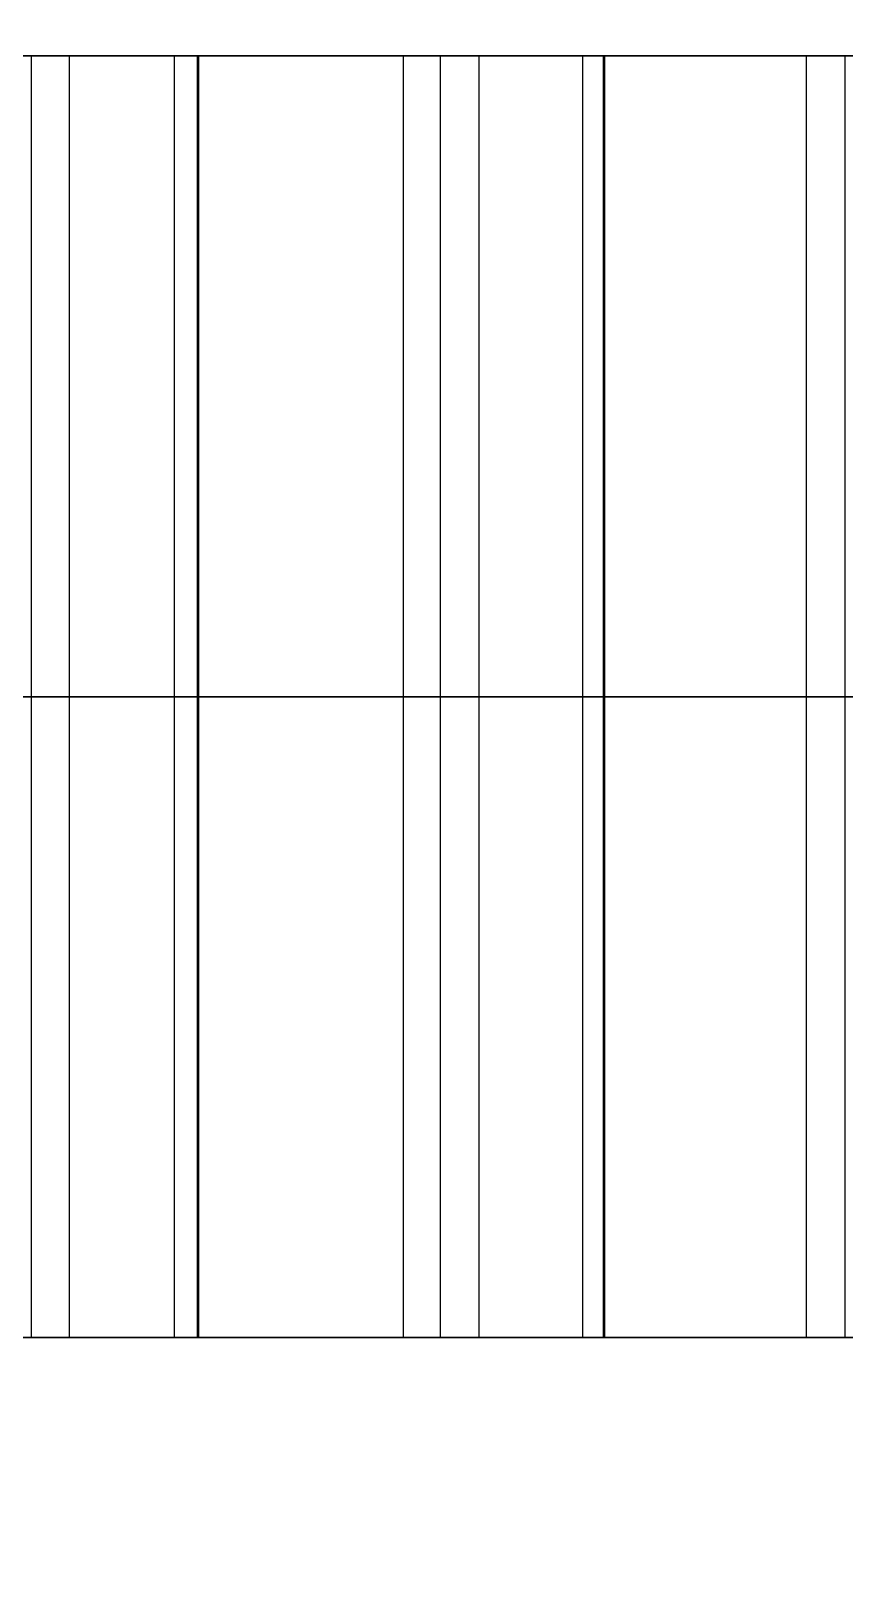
# Model space of a CAD drawing. Extents: x -60 to 60, y -153 to -30.
# Drawn here: x 14.34 to 18.15, y -91.19 to -83.88 of the extents above; entities that cross this region are included whole.
import ezdxf

# ---------------------------------------------------------------- set-up
doc = ezdxf.new("R2010")
doc.units = 0
doc.layers.add('Cut051006', color=7, linetype='CONTINUOUS')

msp = doc.modelspace()

# ---------------------------------------------------------------- linework, layer by layer
at = {"layer": 'Cut051006'}
for p, q in [((14.3404, -84, 112.399), (14.3404, -87, 112.399)), ((14.3404, -84, 112.399), (14.3404, -87, 112.399)), ((14.3404, -84, 2.25101), (14.3404, -87, 2.25101)), ((14.3404, -84, 2.25101), (14.3404, -87, 2.25101)), ((14.5179, -84, 112.488), (14.5179, -87, 112.488)), ((14.5179, -84, 112.488), (14.5179, -87, 112.488)), ((14.5179, -84, 2.1615), (14.5179, -87, 2.1615)), ((14.5179, -84, 2.1615), (14.5179, -87, 2.1615)), ((15.0088, -84, 112.357), (15.0088, -87, 112.357)), ((15.0088, -84, 112.357), (15.0088, -87, 112.357)), ((15.0088, -84, 2.29302), (15.0088, -87, 2.29302)), ((15.0088, -84, 2.29302), (15.0088, -87, 2.29302)), ((15.1177, -84, 112.19), (15.1177, -87, 112.19)), ((15.1177, -84, 112.19), (15.1177, -87, 112.19)), ((15.1177, -84, 2.45929), (15.1177, -87, 2.45929)), ((15.1177, -84, 2.45929), (15.1177, -87, 2.45929)), ((15.1225, -84, 111.873), (15.1225, -87, 111.873)), ((15.1225, -84, 111.873), (15.1225, -87, 111.873)), ((15.1225, -84, 2.77648), (15.1225, -87, 2.77648)), ((15.1225, -84, 2.77648), (15.1225, -87, 2.77648)), ((16.0816, -84, 111.598), (16.0816, -87, 111.598)), ((16.0816, -84, 111.598), (16.0816, -87, 111.598)), ((16.0816, -84, 3.0515), (16.0816, -87, 3.0515)), ((16.0816, -84, 3.0515), (16.0816, -87, 3.0515)), ((16.2537, -84, 111.865), (16.2537, -87, 111.865)), ((16.2537, -84, 111.865), (16.2537, -87, 111.865)), ((16.2537, -84, 2.78504), (16.2537, -87, 2.78504)), ((16.2537, -84, 2.78504), (16.2537, -87, 2.78504)), ((16.4343, -84, 111.948), (16.4343, -87, 111.948)), ((16.4343, -84, 111.948), (16.4343, -87, 111.948)), ((16.4343, -84, 2.70178), (16.4343, -87, 2.70178)), ((16.4343, -84, 2.70178), (16.4343, -87, 2.70178)), ((16.9202, -84, 111.799), (16.9202, -87, 111.799)), ((16.9202, -84, 111.799), (16.9202, -87, 111.799)), ((16.9202, -84, 2.85034), (16.9202, -87, 2.85034)), ((16.9202, -84, 2.85034), (16.9202, -87, 2.85034)), ((17.017, -84, 111.312), (17.017, -87, 111.312)), ((17.017, -84, 111.312), (17.017, -87, 111.312)), ((17.017, -84, 3.33748), (17.017, -87, 3.33748)), ((17.017, -84, 3.33748), (17.017, -87, 3.33748)), ((17.0233, -84, 111.629), (17.0233, -87, 111.629)), ((17.0233, -84, 111.629), (17.0233, -87, 111.629)), ((17.0233, -84, 3.02031), (17.0233, -87, 3.02031)), ((17.0233, -84, 3.02031), (17.0233, -87, 3.02031)), ((17.9659, -84, 111.004), (17.9659, -87, 111.004)), ((17.9659, -84, 111.004), (17.9659, -87, 111.004)), ((17.9659, -84, 3.6458), (17.9659, -87, 3.6458)), ((17.9659, -84, 3.6458), (17.9659, -87, 3.6458)), ((18.1473, -84, 111.264), (18.1473, -87, 111.264)), ((18.1473, -84, 111.264), (18.1473, -87, 111.264)), ((18.1473, -84, 3.38551), (18.1473, -87, 3.38551)), ((18.1473, -84, 3.38551), (18.1473, -87, 3.38551)), ((14.3404, -87, 112.399), (14.3404, -90, 112.399)), ((14.3404, -87, 112.399), (14.3404, -90, 112.399)), ((14.3404, -87, 2.25101), (14.3404, -90, 2.25101)), ((14.3404, -87, 2.25101), (14.3404, -90, 2.25101)), ((14.5179, -87, 112.488), (14.5179, -90, 112.488)), ((14.5179, -87, 112.488), (14.5179, -90, 112.488)), ((14.5179, -87, 2.1615), (14.5179, -90, 2.1615)), ((14.5179, -87, 2.1615), (14.5179, -90, 2.1615)), ((15.0088, -87, 112.357), (15.0088, -90, 112.357)), ((15.0088, -87, 112.357), (15.0088, -90, 112.357)), ((15.0088, -87, 2.29302), (15.0088, -90, 2.29302)), ((15.0088, -87, 2.29302), (15.0088, -90, 2.29302)), ((15.1177, -87, 112.19), (15.1177, -90, 112.19)), ((15.1177, -87, 112.19), (15.1177, -90, 112.19)), ((15.1177, -87, 2.45929), (15.1177, -90, 2.45929)), ((15.1177, -87, 2.45929), (15.1177, -90, 2.45929)), ((15.1225, -87, 111.873), (15.1225, -90, 111.873)), ((15.1225, -87, 111.873), (15.1225, -90, 111.873)), ((15.1225, -87, 2.77648), (15.1225, -90, 2.77648)), ((15.1225, -87, 2.77648), (15.1225, -90, 2.77648)), ((16.0816, -87, 111.598), (16.0816, -90, 111.598)), ((16.0816, -87, 111.598), (16.0816, -90, 111.598)), ((16.0816, -87, 3.0515), (16.0816, -90, 3.0515)), ((16.0816, -87, 3.0515), (16.0816, -90, 3.0515)), ((16.2537, -87, 111.865), (16.2537, -90, 111.865)), ((16.2537, -87, 111.865), (16.2537, -90, 111.865)), ((16.2537, -87, 2.78504), (16.2537, -90, 2.78504)), ((16.2537, -87, 2.78504), (16.2537, -90, 2.78504)), ((16.4343, -87, 111.948), (16.4343, -90, 111.948)), ((16.4343, -87, 111.948), (16.4343, -90, 111.948)), ((16.4343, -87, 2.70178), (16.4343, -90, 2.70178)), ((16.4343, -87, 2.70178), (16.4343, -90, 2.70178)), ((16.9202, -87, 111.799), (16.9202, -90, 111.799)), ((16.9202, -87, 111.799), (16.9202, -90, 111.799)), ((16.9202, -87, 2.85034), (16.9202, -90, 2.85034)), ((16.9202, -87, 2.85034), (16.9202, -90, 2.85034)), ((17.017, -87, 111.312), (17.017, -90, 111.312)), ((17.017, -87, 111.312), (17.017, -90, 111.312)), ((17.017, -87, 3.33748), (17.017, -90, 3.33748)), ((17.017, -87, 3.33748), (17.017, -90, 3.33748)), ((17.0233, -87, 111.629), (17.0233, -90, 111.629)), ((17.0233, -87, 111.629), (17.0233, -90, 111.629)), ((17.0233, -87, 3.02031), (17.0233, -90, 3.02031)), ((17.0233, -87, 3.02031), (17.0233, -90, 3.02031)), ((17.9659, -87, 111.004), (17.9659, -90, 111.004)), ((17.9659, -87, 111.004), (17.9659, -90, 111.004)), ((17.9659, -87, 3.6458), (17.9659, -90, 3.6458)), ((17.9659, -87, 3.6458), (17.9659, -90, 3.6458)), ((18.1473, -87, 111.264), (18.1473, -90, 111.264)), ((18.1473, -87, 111.264), (18.1473, -90, 111.264)), ((18.1473, -87, 3.38551), (18.1473, -90, 3.38551)), ((18.1473, -87, 3.38551), (18.1473, -90, 3.38551))]:
    msp.add_line(p, q, dxfattribs=at)
for centre in [(0, -90), (0, -90), (0, -93), (0, -93)]:
    msp.add_circle(centre, 60, dxfattribs=at)
for points, degree in [([(14.3404, -84, 112.399), (14.2808, -84, 112.25), (14.1777, -84, 112.126)], 2), ([(14.1777, -84, 2.52332), (14.2808, -84, 2.40014), (14.3404, -84, 2.25101)], 2), ([(14.3404, -84, 112.399), (14.2808, -84, 112.25), (14.1777, -84, 112.126)], 2), ([(14.1777, -84, 2.52332), (14.2808, -84, 2.40014), (14.3404, -84, 2.25101)], 2), ([(15.0088, -84, 112.357), (14.5179, -84, 112.488)], 1), ([(14.5179, -84, 2.1615), (15.0088, -84, 2.29302)], 1), ([(15.0088, -84, 112.357), (14.5179, -84, 112.488)], 1), ([(14.5179, -84, 2.1615), (15.0088, -84, 2.29302)], 1), ([(15.1225, -84, 111.873), (15.0948, -84, 112.031), (15.1177, -84, 112.19)], 2), ([(15.1177, -84, 2.45929), (15.0948, -84, 2.61827), (15.1225, -84, 2.77648)], 2), ([(15.1225, -84, 111.873), (15.0948, -84, 112.031), (15.1177, -84, 112.19)], 2), ([(15.1177, -84, 2.45929), (15.0948, -84, 2.61827), (15.1225, -84, 2.77648)], 2), ([(16.2537, -84, 111.865), (16.1889, -84, 111.718), (16.0816, -84, 111.598)], 2), ([(16.0816, -84, 3.0515), (16.1889, -84, 2.93199), (16.2537, -84, 2.78504)], 2), ([(16.2537, -84, 111.865), (16.1889, -84, 111.718), (16.0816, -84, 111.598)], 2), ([(16.0816, -84, 3.0515), (16.1889, -84, 2.93199), (16.2537, -84, 2.78504)], 2), ([(16.9202, -84, 111.799), (16.4343, -84, 111.948)], 1), ([(16.4343, -84, 2.70178), (16.9202, -84, 2.85034)], 1), ([(16.9202, -84, 111.799), (16.4343, -84, 111.948)], 1), ([(16.4343, -84, 2.70178), (16.9202, -84, 2.85034)], 1), ([(17.017, -84, 111.312), (16.9949, -84, 111.471), (17.0233, -84, 111.629)], 2), ([(17.0233, -84, 3.02031), (16.9949, -84, 3.17839), (17.017, -84, 3.33748)], 2), ([(17.017, -84, 111.312), (16.9949, -84, 111.471), (17.0233, -84, 111.629)], 2), ([(17.0233, -84, 3.02031), (16.9949, -84, 3.17839), (17.017, -84, 3.33748)], 2), ([(18.1473, -84, 111.264), (18.0773, -84, 111.12), (17.9659, -84, 111.004)], 2), ([(17.9659, -84, 3.6458), (18.0773, -84, 3.53011), (18.1473, -84, 3.38551)], 2), ([(18.1473, -84, 111.264), (18.0773, -84, 111.12), (17.9659, -84, 111.004)], 2), ([(17.9659, -84, 3.6458), (18.0773, -84, 3.53011), (18.1473, -84, 3.38551)], 2), ([(14.3404, -87, 112.399), (14.2808, -87, 112.25), (14.1777, -87, 112.126)], 2), ([(14.1777, -87, 2.52332), (14.2808, -87, 2.40014), (14.3404, -87, 2.25101)], 2), ([(14.3404, -87, 112.399), (14.2808, -87, 112.25), (14.1777, -87, 112.126)], 2), ([(14.1777, -87, 2.52332), (14.2808, -87, 2.40014), (14.3404, -87, 2.25101)], 2), ([(14.3404, -87, 112.399), (14.2808, -87, 112.25), (14.1777, -87, 112.126)], 2), ([(14.1777, -87, 2.52332), (14.2808, -87, 2.40014), (14.3404, -87, 2.25101)], 2), ([(14.3404, -87, 112.399), (14.2808, -87, 112.25), (14.1777, -87, 112.126)], 2), ([(14.1777, -87, 2.52332), (14.2808, -87, 2.40014), (14.3404, -87, 2.25101)], 2), ([(15.0088, -87, 112.357), (14.5179, -87, 112.488)], 1), ([(14.5179, -87, 2.1615), (15.0088, -87, 2.29302)], 1), ([(15.0088, -87, 112.357), (14.5179, -87, 112.488)], 1), ([(14.5179, -87, 2.1615), (15.0088, -87, 2.29302)], 1), ([(15.0088, -87, 112.357), (14.5179, -87, 112.488)], 1), ([(14.5179, -87, 2.1615), (15.0088, -87, 2.29302)], 1), ([(15.0088, -87, 112.357), (14.5179, -87, 112.488)], 1), ([(14.5179, -87, 2.1615), (15.0088, -87, 2.29302)], 1), ([(15.1225, -87, 111.873), (15.0948, -87, 112.031), (15.1177, -87, 112.19)], 2), ([(15.1177, -87, 2.45929), (15.0948, -87, 2.61827), (15.1225, -87, 2.77648)], 2), ([(15.1225, -87, 111.873), (15.0948, -87, 112.031), (15.1177, -87, 112.19)], 2), ([(15.1177, -87, 2.45929), (15.0948, -87, 2.61827), (15.1225, -87, 2.77648)], 2), ([(15.1225, -87, 111.873), (15.0948, -87, 112.031), (15.1177, -87, 112.19)], 2), ([(15.1177, -87, 2.45929), (15.0948, -87, 2.61827), (15.1225, -87, 2.77648)], 2), ([(15.1225, -87, 111.873), (15.0948, -87, 112.031), (15.1177, -87, 112.19)], 2), ([(15.1177, -87, 2.45929), (15.0948, -87, 2.61827), (15.1225, -87, 2.77648)], 2), ([(16.2537, -87, 111.865), (16.1889, -87, 111.718), (16.0816, -87, 111.598)], 2), ([(16.0816, -87, 3.0515), (16.1889, -87, 2.93199), (16.2537, -87, 2.78504)], 2), ([(16.2537, -87, 111.865), (16.1889, -87, 111.718), (16.0816, -87, 111.598)], 2), ([(16.0816, -87, 3.0515), (16.1889, -87, 2.93199), (16.2537, -87, 2.78504)], 2), ([(16.2537, -87, 111.865), (16.1889, -87, 111.718), (16.0816, -87, 111.598)], 2), ([(16.0816, -87, 3.0515), (16.1889, -87, 2.93199), (16.2537, -87, 2.78504)], 2), ([(16.2537, -87, 111.865), (16.1889, -87, 111.718), (16.0816, -87, 111.598)], 2), ([(16.0816, -87, 3.0515), (16.1889, -87, 2.93199), (16.2537, -87, 2.78504)], 2), ([(16.9202, -87, 111.799), (16.4343, -87, 111.948)], 1), ([(16.4343, -87, 2.70178), (16.9202, -87, 2.85034)], 1), ([(16.9202, -87, 111.799), (16.4343, -87, 111.948)], 1), ([(16.4343, -87, 2.70178), (16.9202, -87, 2.85034)], 1), ([(16.9202, -87, 111.799), (16.4343, -87, 111.948)], 1), ([(16.4343, -87, 2.70178), (16.9202, -87, 2.85034)], 1), ([(16.9202, -87, 111.799), (16.4343, -87, 111.948)], 1), ([(16.4343, -87, 2.70178), (16.9202, -87, 2.85034)], 1), ([(17.017, -87, 111.312), (16.9949, -87, 111.471), (17.0233, -87, 111.629)], 2), ([(17.0233, -87, 3.02031), (16.9949, -87, 3.17839), (17.017, -87, 3.33748)], 2), ([(17.017, -87, 111.312), (16.9949, -87, 111.471), (17.0233, -87, 111.629)], 2), ([(17.0233, -87, 3.02031), (16.9949, -87, 3.17839), (17.017, -87, 3.33748)], 2), ([(17.017, -87, 111.312), (16.9949, -87, 111.471), (17.0233, -87, 111.629)], 2), ([(17.0233, -87, 3.02031), (16.9949, -87, 3.17839), (17.017, -87, 3.33748)], 2), ([(17.017, -87, 111.312), (16.9949, -87, 111.471), (17.0233, -87, 111.629)], 2), ([(17.0233, -87, 3.02031), (16.9949, -87, 3.17839), (17.017, -87, 3.33748)], 2), ([(18.1473, -87, 111.264), (18.0773, -87, 111.12), (17.9659, -87, 111.004)], 2), ([(17.9659, -87, 3.6458), (18.0773, -87, 3.53011), (18.1473, -87, 3.38551)], 2), ([(18.1473, -87, 111.264), (18.0773, -87, 111.12), (17.9659, -87, 111.004)], 2), ([(17.9659, -87, 3.6458), (18.0773, -87, 3.53011), (18.1473, -87, 3.38551)], 2), ([(18.1473, -87, 111.264), (18.0773, -87, 111.12), (17.9659, -87, 111.004)], 2), ([(17.9659, -87, 3.6458), (18.0773, -87, 3.53011), (18.1473, -87, 3.38551)], 2), ([(18.1473, -87, 111.264), (18.0773, -87, 111.12), (17.9659, -87, 111.004)], 2), ([(17.9659, -87, 3.6458), (18.0773, -87, 3.53011), (18.1473, -87, 3.38551)], 2), ([(14.3404, -90, 112.399), (14.2808, -90, 112.25), (14.1777, -90, 112.126)], 2), ([(14.1777, -90, 2.52332), (14.2808, -90, 2.40014), (14.3404, -90, 2.25101)], 2), ([(14.3404, -90, 112.399), (14.2808, -90, 112.25), (14.1777, -90, 112.126)], 2), ([(14.1777, -90, 2.52332), (14.2808, -90, 2.40014), (14.3404, -90, 2.25101)], 2), ([(15.0088, -90, 112.357), (14.5179, -90, 112.488)], 1), ([(14.5179, -90, 2.1615), (15.0088, -90, 2.29302)], 1), ([(15.0088, -90, 112.357), (14.5179, -90, 112.488)], 1), ([(14.5179, -90, 2.1615), (15.0088, -90, 2.29302)], 1), ([(15.1225, -90, 111.873), (15.0948, -90, 112.031), (15.1177, -90, 112.19)], 2), ([(15.1177, -90, 2.45929), (15.0948, -90, 2.61827), (15.1225, -90, 2.77648)], 2), ([(15.1225, -90, 111.873), (15.0948, -90, 112.031), (15.1177, -90, 112.19)], 2), ([(15.1177, -90, 2.45929), (15.0948, -90, 2.61827), (15.1225, -90, 2.77648)], 2), ([(16.2537, -90, 111.865), (16.1889, -90, 111.718), (16.0816, -90, 111.598)], 2), ([(16.0816, -90, 3.0515), (16.1889, -90, 2.93199), (16.2537, -90, 2.78504)], 2), ([(16.2537, -90, 111.865), (16.1889, -90, 111.718), (16.0816, -90, 111.598)], 2), ([(16.0816, -90, 3.0515), (16.1889, -90, 2.93199), (16.2537, -90, 2.78504)], 2), ([(16.9202, -90, 111.799), (16.4343, -90, 111.948)], 1), ([(16.4343, -90, 2.70178), (16.9202, -90, 2.85034)], 1), ([(16.9202, -90, 111.799), (16.4343, -90, 111.948)], 1), ([(16.4343, -90, 2.70178), (16.9202, -90, 2.85034)], 1), ([(17.017, -90, 111.312), (16.9949, -90, 111.471), (17.0233, -90, 111.629)], 2), ([(17.0233, -90, 3.02031), (16.9949, -90, 3.17839), (17.017, -90, 3.33748)], 2), ([(17.017, -90, 111.312), (16.9949, -90, 111.471), (17.0233, -90, 111.629)], 2), ([(17.0233, -90, 3.02031), (16.9949, -90, 3.17839), (17.017, -90, 3.33748)], 2), ([(18.1473, -90, 111.264), (18.0773, -90, 111.12), (17.9659, -90, 111.004)], 2), ([(17.9659, -90, 3.6458), (18.0773, -90, 3.53011), (18.1473, -90, 3.38551)], 2), ([(18.1473, -90, 111.264), (18.0773, -90, 111.12), (17.9659, -90, 111.004)], 2), ([(17.9659, -90, 3.6458), (18.0773, -90, 3.53011), (18.1473, -90, 3.38551)], 2)]:
    msp.add_open_spline(points, degree=degree, dxfattribs=at)
for points, degree, knots in [([(14.5179, -84, 112.488), (14.4667, -84, 112.502), (14.4122, -84, 112.477), (14.3596, -84, 112.448), (14.3404, -84, 112.399)], 2, [0, 0, 0, 0.724386, 0.724386, 1.44877, 1.44877, 1.44877]), ([(14.3404, -84, 2.25101), (14.3596, -84, 2.20142), (14.4122, -84, 2.17263), (14.4667, -84, 2.14743), (14.5179, -84, 2.1615)], 2, [0, 0, 0, 0.724386, 0.724386, 1.44877, 1.44877, 1.44877]), ([(14.5179, -84, 112.488), (14.4667, -84, 112.502), (14.4122, -84, 112.477), (14.3596, -84, 112.448), (14.3404, -84, 112.399)], 2, [0, 0, 0, 0.724386, 0.724386, 1.44877, 1.44877, 1.44877]), ([(14.3404, -84, 2.25101), (14.3596, -84, 2.20142), (14.4122, -84, 2.17263), (14.4667, -84, 2.14743), (14.5179, -84, 2.1615)], 2, [0, 0, 0, 0.724386, 0.724386, 1.44877, 1.44877, 1.44877]), ([(15.1177, -84, 112.19), (15.1259, -84, 112.243), (15.0947, -84, 112.294), (15.0602, -84, 112.343), (15.0088, -84, 112.357)], 2, [0, 0, 0, 0.724386, 0.724386, 1.44877, 1.44877, 1.44877]), ([(15.0088, -84, 2.29302), (15.0602, -84, 2.30647), (15.0947, -84, 2.35551), (15.1259, -84, 2.40676), (15.1177, -84, 2.45929)], 2, [0, 0, 0, 0.724386, 0.724386, 1.44877, 1.44877, 1.44877]), ([(15.1177, -84, 112.19), (15.1259, -84, 112.243), (15.0947, -84, 112.294), (15.0602, -84, 112.343), (15.0088, -84, 112.357)], 2, [0, 0, 0, 0.724386, 0.724386, 1.44877, 1.44877, 1.44877]), ([(15.0088, -84, 2.29302), (15.0602, -84, 2.30647), (15.0947, -84, 2.35551), (15.1259, -84, 2.40676), (15.1177, -84, 2.45929)], 2, [0, 0, 0, 0.724386, 0.724386, 1.44877, 1.44877, 1.44877]), ([(16.0816, -84, 111.598), (16.0264, -84, 111.537), (15.9473, -84, 111.478), (15.8471, -84, 111.444), (15.7477, -84, 111.409), (15.6275, -84, 111.403), (15.5161, -84, 111.436), (15.4044, -84, 111.467), (15.3057, -84, 111.536), (15.2396, -84, 111.618), (15.1725, -84, 111.7), (15.1367, -84, 111.792), (15.1225, -84, 111.873)], 3, [0, 0, 0, 0, 0.558599, 0.558599, 0.558599, 1.1172, 1.1172, 1.1172, 1.6758, 1.6758, 1.6758, 2.2344, 2.2344, 2.2344, 2.2344]), ([(15.1225, -84, 2.77648), (15.1367, -84, 2.85801), (15.1725, -84, 2.94982), (15.2396, -84, 3.03168), (15.3057, -84, 3.11347), (15.4044, -84, 3.18226), (15.5161, -84, 3.21371), (15.6275, -84, 3.24623), (15.7477, -84, 3.24023), (15.8471, -84, 3.20589), (15.9473, -84, 3.172), (16.0264, -84, 3.11313), (16.0816, -84, 3.0515)], 3, [0, 0, 0, 0, 0.558599, 0.558599, 0.558599, 1.1172, 1.1172, 1.1172, 1.6758, 1.6758, 1.6758, 2.2344, 2.2344, 2.2344, 2.2344]), ([(16.0816, -84, 111.598), (16.0264, -84, 111.537), (15.9473, -84, 111.478), (15.8471, -84, 111.444), (15.7477, -84, 111.409), (15.6275, -84, 111.403), (15.5161, -84, 111.436), (15.4044, -84, 111.467), (15.3057, -84, 111.536), (15.2396, -84, 111.618), (15.1725, -84, 111.7), (15.1367, -84, 111.792), (15.1225, -84, 111.873)], 3, [0, 0, 0, 0, 0.558599, 0.558599, 0.558599, 1.1172, 1.1172, 1.1172, 1.6758, 1.6758, 1.6758, 2.2344, 2.2344, 2.2344, 2.2344]), ([(15.1225, -84, 2.77648), (15.1367, -84, 2.85801), (15.1725, -84, 2.94982), (15.2396, -84, 3.03168), (15.3057, -84, 3.11347), (15.4044, -84, 3.18226), (15.5161, -84, 3.21371), (15.6275, -84, 3.24623), (15.7477, -84, 3.24023), (15.8471, -84, 3.20589), (15.9473, -84, 3.172), (16.0264, -84, 3.11313), (16.0816, -84, 3.0515)], 3, [0, 0, 0, 0, 0.558599, 0.558599, 0.558599, 1.1172, 1.1172, 1.1172, 1.6758, 1.6758, 1.6758, 2.2344, 2.2344, 2.2344, 2.2344]), ([(16.4343, -84, 111.948), (16.3835, -84, 111.964), (16.3282, -84, 111.94), (16.2746, -84, 111.914), (16.2537, -84, 111.865)], 2, [0, 0, 0, 0.724386, 0.724386, 1.44877, 1.44877, 1.44877]), ([(16.2537, -84, 2.78504), (16.2746, -84, 2.73615), (16.3282, -84, 2.7092), (16.3835, -84, 2.68593), (16.4343, -84, 2.70178)], 2, [0, 0, 0, 0.724386, 0.724386, 1.44877, 1.44877, 1.44877]), ([(16.4343, -84, 111.948), (16.3835, -84, 111.964), (16.3282, -84, 111.94), (16.2746, -84, 111.914), (16.2537, -84, 111.865)], 2, [0, 0, 0, 0.724386, 0.724386, 1.44877, 1.44877, 1.44877]), ([(16.2537, -84, 2.78504), (16.2746, -84, 2.73615), (16.3282, -84, 2.7092), (16.3835, -84, 2.68593), (16.4343, -84, 2.70178)], 2, [0, 0, 0, 0.724386, 0.724386, 1.44877, 1.44877, 1.44877]), ([(17.0233, -84, 111.629), (17.0333, -84, 111.682), (17.004, -84, 111.734), (16.9711, -84, 111.784), (16.9202, -84, 111.799)], 2, [0, 0, 0, 0.724386, 0.724386, 1.44877, 1.44877, 1.44877]), ([(16.9202, -84, 2.85034), (16.9711, -84, 2.86557), (17.004, -84, 2.91579), (17.0333, -84, 2.9681), (17.0233, -84, 3.02031)], 2, [0, 0, 0, 0.724386, 0.724386, 1.44877, 1.44877, 1.44877]), ([(17.0233, -84, 111.629), (17.0333, -84, 111.682), (17.004, -84, 111.734), (16.9711, -84, 111.784), (16.9202, -84, 111.799)], 2, [0, 0, 0, 0.724386, 0.724386, 1.44877, 1.44877, 1.44877]), ([(16.9202, -84, 2.85034), (16.9711, -84, 2.86557), (17.004, -84, 2.91579), (17.0333, -84, 2.9681), (17.0233, -84, 3.02031)], 2, [0, 0, 0, 0.724386, 0.724386, 1.44877, 1.44877, 1.44877]), ([(17.9659, -84, 111.004), (17.9086, -84, 110.944), (17.8275, -84, 110.888), (17.7262, -84, 110.858), (17.6256, -84, 110.827), (17.5053, -84, 110.825), (17.3951, -84, 110.862), (17.2846, -84, 110.897), (17.1883, -84, 110.969), (17.1251, -84, 111.053), (17.0609, -84, 111.137), (17.0283, -84, 111.23), (17.017, -84, 111.312)], 3, [0, 0, 0, 0, 0.558599, 0.558599, 0.558599, 1.1172, 1.1172, 1.1172, 1.6758, 1.6758, 1.6758, 2.2344, 2.2344, 2.2344, 2.2344]), ([(17.017, -84, 3.33748), (17.0283, -84, 3.41945), (17.0609, -84, 3.51246), (17.1251, -84, 3.5966), (17.1883, -84, 3.68065), (17.2846, -84, 3.75285), (17.3951, -84, 3.78818), (17.5053, -84, 3.82457), (17.6256, -84, 3.82276), (17.7262, -84, 3.79191), (17.8275, -84, 3.76154), (17.9086, -84, 3.70546), (17.9659, -84, 3.6458)], 3, [0, 0, 0, 0, 0.558599, 0.558599, 0.558599, 1.1172, 1.1172, 1.1172, 1.6758, 1.6758, 1.6758, 2.2344, 2.2344, 2.2344, 2.2344]), ([(17.9659, -84, 111.004), (17.9086, -84, 110.944), (17.8275, -84, 110.888), (17.7262, -84, 110.858), (17.6256, -84, 110.827), (17.5053, -84, 110.825), (17.3951, -84, 110.862), (17.2846, -84, 110.897), (17.1883, -84, 110.969), (17.1251, -84, 111.053), (17.0609, -84, 111.137), (17.0283, -84, 111.23), (17.017, -84, 111.312)], 3, [0, 0, 0, 0, 0.558599, 0.558599, 0.558599, 1.1172, 1.1172, 1.1172, 1.6758, 1.6758, 1.6758, 2.2344, 2.2344, 2.2344, 2.2344]), ([(17.017, -84, 3.33748), (17.0283, -84, 3.41945), (17.0609, -84, 3.51246), (17.1251, -84, 3.5966), (17.1883, -84, 3.68065), (17.2846, -84, 3.75285), (17.3951, -84, 3.78818), (17.5053, -84, 3.82457), (17.6256, -84, 3.82276), (17.7262, -84, 3.79191), (17.8275, -84, 3.76154), (17.9086, -84, 3.70546), (17.9659, -84, 3.6458)], 3, [0, 0, 0, 0, 0.558599, 0.558599, 0.558599, 1.1172, 1.1172, 1.1172, 1.6758, 1.6758, 1.6758, 2.2344, 2.2344, 2.2344, 2.2344]), ([(18.3306, -84, 111.341), (18.2804, -84, 111.359), (18.2243, -84, 111.337), (18.1698, -84, 111.312), (18.1473, -84, 111.264)], 2, [0, 0, 0, 0.724386, 0.724386, 1.44877, 1.44877, 1.44877]), ([(18.1473, -84, 3.38551), (18.1698, -84, 3.33738), (18.2243, -84, 3.31232), (18.2804, -84, 3.29099), (18.3306, -84, 3.3086)], 2, [0, 0, 0, 0.724386, 0.724386, 1.44877, 1.44877, 1.44877]), ([(18.3306, -84, 111.341), (18.2804, -84, 111.359), (18.2243, -84, 111.337), (18.1698, -84, 111.312), (18.1473, -84, 111.264)], 2, [0, 0, 0, 0.724386, 0.724386, 1.44877, 1.44877, 1.44877]), ([(18.1473, -84, 3.38551), (18.1698, -84, 3.33738), (18.2243, -84, 3.31232), (18.2804, -84, 3.29099), (18.3306, -84, 3.3086)], 2, [0, 0, 0, 0.724386, 0.724386, 1.44877, 1.44877, 1.44877]), ([(14.5179, -87, 112.488), (14.4667, -87, 112.502), (14.4122, -87, 112.477), (14.3596, -87, 112.448), (14.3404, -87, 112.399)], 2, [0, 0, 0, 0.724386, 0.724386, 1.44877, 1.44877, 1.44877]), ([(14.3404, -87, 2.25101), (14.3596, -87, 2.20142), (14.4122, -87, 2.17263), (14.4667, -87, 2.14743), (14.5179, -87, 2.1615)], 2, [0, 0, 0, 0.724386, 0.724386, 1.44877, 1.44877, 1.44877]), ([(14.5179, -87, 112.488), (14.4667, -87, 112.502), (14.4122, -87, 112.477), (14.3596, -87, 112.448), (14.3404, -87, 112.399)], 2, [0, 0, 0, 0.724386, 0.724386, 1.44877, 1.44877, 1.44877]), ([(14.3404, -87, 2.25101), (14.3596, -87, 2.20142), (14.4122, -87, 2.17263), (14.4667, -87, 2.14743), (14.5179, -87, 2.1615)], 2, [0, 0, 0, 0.724386, 0.724386, 1.44877, 1.44877, 1.44877]), ([(14.5179, -87, 112.488), (14.4667, -87, 112.502), (14.4122, -87, 112.477), (14.3596, -87, 112.448), (14.3404, -87, 112.399)], 2, [0, 0, 0, 0.724386, 0.724386, 1.44877, 1.44877, 1.44877]), ([(14.3404, -87, 2.25101), (14.3596, -87, 2.20142), (14.4122, -87, 2.17263), (14.4667, -87, 2.14743), (14.5179, -87, 2.1615)], 2, [0, 0, 0, 0.724386, 0.724386, 1.44877, 1.44877, 1.44877]), ([(14.5179, -87, 112.488), (14.4667, -87, 112.502), (14.4122, -87, 112.477), (14.3596, -87, 112.448), (14.3404, -87, 112.399)], 2, [0, 0, 0, 0.724386, 0.724386, 1.44877, 1.44877, 1.44877]), ([(14.3404, -87, 2.25101), (14.3596, -87, 2.20142), (14.4122, -87, 2.17263), (14.4667, -87, 2.14743), (14.5179, -87, 2.1615)], 2, [0, 0, 0, 0.724386, 0.724386, 1.44877, 1.44877, 1.44877]), ([(15.1177, -87, 112.19), (15.1259, -87, 112.243), (15.0947, -87, 112.294), (15.0602, -87, 112.343), (15.0088, -87, 112.357)], 2, [0, 0, 0, 0.724386, 0.724386, 1.44877, 1.44877, 1.44877]), ([(15.0088, -87, 2.29302), (15.0602, -87, 2.30647), (15.0947, -87, 2.35551), (15.1259, -87, 2.40676), (15.1177, -87, 2.45929)], 2, [0, 0, 0, 0.724386, 0.724386, 1.44877, 1.44877, 1.44877]), ([(15.1177, -87, 112.19), (15.1259, -87, 112.243), (15.0947, -87, 112.294), (15.0602, -87, 112.343), (15.0088, -87, 112.357)], 2, [0, 0, 0, 0.724386, 0.724386, 1.44877, 1.44877, 1.44877]), ([(15.0088, -87, 2.29302), (15.0602, -87, 2.30647), (15.0947, -87, 2.35551), (15.1259, -87, 2.40676), (15.1177, -87, 2.45929)], 2, [0, 0, 0, 0.724386, 0.724386, 1.44877, 1.44877, 1.44877]), ([(15.1177, -87, 112.19), (15.1259, -87, 112.243), (15.0947, -87, 112.294), (15.0602, -87, 112.343), (15.0088, -87, 112.357)], 2, [0, 0, 0, 0.724386, 0.724386, 1.44877, 1.44877, 1.44877]), ([(15.0088, -87, 2.29302), (15.0602, -87, 2.30647), (15.0947, -87, 2.35551), (15.1259, -87, 2.40676), (15.1177, -87, 2.45929)], 2, [0, 0, 0, 0.724386, 0.724386, 1.44877, 1.44877, 1.44877]), ([(15.1177, -87, 112.19), (15.1259, -87, 112.243), (15.0947, -87, 112.294), (15.0602, -87, 112.343), (15.0088, -87, 112.357)], 2, [0, 0, 0, 0.724386, 0.724386, 1.44877, 1.44877, 1.44877]), ([(15.0088, -87, 2.29302), (15.0602, -87, 2.30647), (15.0947, -87, 2.35551), (15.1259, -87, 2.40676), (15.1177, -87, 2.45929)], 2, [0, 0, 0, 0.724386, 0.724386, 1.44877, 1.44877, 1.44877]), ([(16.0816, -87, 111.598), (16.0264, -87, 111.537), (15.9473, -87, 111.478), (15.8471, -87, 111.444), (15.7477, -87, 111.409), (15.6275, -87, 111.403), (15.5161, -87, 111.436), (15.4044, -87, 111.467), (15.3057, -87, 111.536), (15.2396, -87, 111.618), (15.1725, -87, 111.7), (15.1367, -87, 111.792), (15.1225, -87, 111.873)], 3, [0, 0, 0, 0, 0.558599, 0.558599, 0.558599, 1.1172, 1.1172, 1.1172, 1.6758, 1.6758, 1.6758, 2.2344, 2.2344, 2.2344, 2.2344]), ([(15.1225, -87, 2.77648), (15.1367, -87, 2.85801), (15.1725, -87, 2.94982), (15.2396, -87, 3.03168), (15.3057, -87, 3.11347), (15.4044, -87, 3.18226), (15.5161, -87, 3.21371), (15.6275, -87, 3.24623), (15.7477, -87, 3.24023), (15.8471, -87, 3.20589), (15.9473, -87, 3.172), (16.0264, -87, 3.11313), (16.0816, -87, 3.0515)], 3, [0, 0, 0, 0, 0.558599, 0.558599, 0.558599, 1.1172, 1.1172, 1.1172, 1.6758, 1.6758, 1.6758, 2.2344, 2.2344, 2.2344, 2.2344]), ([(16.0816, -87, 111.598), (16.0264, -87, 111.537), (15.9473, -87, 111.478), (15.8471, -87, 111.444), (15.7477, -87, 111.409), (15.6275, -87, 111.403), (15.5161, -87, 111.436), (15.4044, -87, 111.467), (15.3057, -87, 111.536), (15.2396, -87, 111.618), (15.1725, -87, 111.7), (15.1367, -87, 111.792), (15.1225, -87, 111.873)], 3, [0, 0, 0, 0, 0.558599, 0.558599, 0.558599, 1.1172, 1.1172, 1.1172, 1.6758, 1.6758, 1.6758, 2.2344, 2.2344, 2.2344, 2.2344]), ([(15.1225, -87, 2.77648), (15.1367, -87, 2.85801), (15.1725, -87, 2.94982), (15.2396, -87, 3.03168), (15.3057, -87, 3.11347), (15.4044, -87, 3.18226), (15.5161, -87, 3.21371), (15.6275, -87, 3.24623), (15.7477, -87, 3.24023), (15.8471, -87, 3.20589), (15.9473, -87, 3.172), (16.0264, -87, 3.11313), (16.0816, -87, 3.0515)], 3, [0, 0, 0, 0, 0.558599, 0.558599, 0.558599, 1.1172, 1.1172, 1.1172, 1.6758, 1.6758, 1.6758, 2.2344, 2.2344, 2.2344, 2.2344]), ([(16.0816, -87, 111.598), (16.0264, -87, 111.537), (15.9473, -87, 111.478), (15.8471, -87, 111.444), (15.7477, -87, 111.409), (15.6275, -87, 111.403), (15.5161, -87, 111.436), (15.4044, -87, 111.467), (15.3057, -87, 111.536), (15.2396, -87, 111.618), (15.1725, -87, 111.7), (15.1367, -87, 111.792), (15.1225, -87, 111.873)], 3, [0, 0, 0, 0, 0.558599, 0.558599, 0.558599, 1.1172, 1.1172, 1.1172, 1.6758, 1.6758, 1.6758, 2.2344, 2.2344, 2.2344, 2.2344]), ([(15.1225, -87, 2.77648), (15.1367, -87, 2.85801), (15.1725, -87, 2.94982), (15.2396, -87, 3.03168), (15.3057, -87, 3.11347), (15.4044, -87, 3.18226), (15.5161, -87, 3.21371), (15.6275, -87, 3.24623), (15.7477, -87, 3.24023), (15.8471, -87, 3.20589), (15.9473, -87, 3.172), (16.0264, -87, 3.11313), (16.0816, -87, 3.0515)], 3, [0, 0, 0, 0, 0.558599, 0.558599, 0.558599, 1.1172, 1.1172, 1.1172, 1.6758, 1.6758, 1.6758, 2.2344, 2.2344, 2.2344, 2.2344]), ([(16.0816, -87, 111.598), (16.0264, -87, 111.537), (15.9473, -87, 111.478), (15.8471, -87, 111.444), (15.7477, -87, 111.409), (15.6275, -87, 111.403), (15.5161, -87, 111.436), (15.4044, -87, 111.467), (15.3057, -87, 111.536), (15.2396, -87, 111.618), (15.1725, -87, 111.7), (15.1367, -87, 111.792), (15.1225, -87, 111.873)], 3, [0, 0, 0, 0, 0.558599, 0.558599, 0.558599, 1.1172, 1.1172, 1.1172, 1.6758, 1.6758, 1.6758, 2.2344, 2.2344, 2.2344, 2.2344]), ([(15.1225, -87, 2.77648), (15.1367, -87, 2.85801), (15.1725, -87, 2.94982), (15.2396, -87, 3.03168), (15.3057, -87, 3.11347), (15.4044, -87, 3.18226), (15.5161, -87, 3.21371), (15.6275, -87, 3.24623), (15.7477, -87, 3.24023), (15.8471, -87, 3.20589), (15.9473, -87, 3.172), (16.0264, -87, 3.11313), (16.0816, -87, 3.0515)], 3, [0, 0, 0, 0, 0.558599, 0.558599, 0.558599, 1.1172, 1.1172, 1.1172, 1.6758, 1.6758, 1.6758, 2.2344, 2.2344, 2.2344, 2.2344]), ([(16.4343, -87, 111.948), (16.3835, -87, 111.964), (16.3282, -87, 111.94), (16.2746, -87, 111.914), (16.2537, -87, 111.865)], 2, [0, 0, 0, 0.724386, 0.724386, 1.44877, 1.44877, 1.44877]), ([(16.2537, -87, 2.78504), (16.2746, -87, 2.73615), (16.3282, -87, 2.7092), (16.3835, -87, 2.68593), (16.4343, -87, 2.70178)], 2, [0, 0, 0, 0.724386, 0.724386, 1.44877, 1.44877, 1.44877]), ([(16.4343, -87, 111.948), (16.3835, -87, 111.964), (16.3282, -87, 111.94), (16.2746, -87, 111.914), (16.2537, -87, 111.865)], 2, [0, 0, 0, 0.724386, 0.724386, 1.44877, 1.44877, 1.44877]), ([(16.2537, -87, 2.78504), (16.2746, -87, 2.73615), (16.3282, -87, 2.7092), (16.3835, -87, 2.68593), (16.4343, -87, 2.70178)], 2, [0, 0, 0, 0.724386, 0.724386, 1.44877, 1.44877, 1.44877]), ([(16.4343, -87, 111.948), (16.3835, -87, 111.964), (16.3282, -87, 111.94), (16.2746, -87, 111.914), (16.2537, -87, 111.865)], 2, [0, 0, 0, 0.724386, 0.724386, 1.44877, 1.44877, 1.44877]), ([(16.2537, -87, 2.78504), (16.2746, -87, 2.73615), (16.3282, -87, 2.7092), (16.3835, -87, 2.68593), (16.4343, -87, 2.70178)], 2, [0, 0, 0, 0.724386, 0.724386, 1.44877, 1.44877, 1.44877]), ([(16.4343, -87, 111.948), (16.3835, -87, 111.964), (16.3282, -87, 111.94), (16.2746, -87, 111.914), (16.2537, -87, 111.865)], 2, [0, 0, 0, 0.724386, 0.724386, 1.44877, 1.44877, 1.44877]), ([(16.2537, -87, 2.78504), (16.2746, -87, 2.73615), (16.3282, -87, 2.7092), (16.3835, -87, 2.68593), (16.4343, -87, 2.70178)], 2, [0, 0, 0, 0.724386, 0.724386, 1.44877, 1.44877, 1.44877]), ([(17.0233, -87, 111.629), (17.0333, -87, 111.682), (17.004, -87, 111.734), (16.9711, -87, 111.784), (16.9202, -87, 111.799)], 2, [0, 0, 0, 0.724386, 0.724386, 1.44877, 1.44877, 1.44877]), ([(16.9202, -87, 2.85034), (16.9711, -87, 2.86557), (17.004, -87, 2.91579), (17.0333, -87, 2.9681), (17.0233, -87, 3.02031)], 2, [0, 0, 0, 0.724386, 0.724386, 1.44877, 1.44877, 1.44877]), ([(17.0233, -87, 111.629), (17.0333, -87, 111.682), (17.004, -87, 111.734), (16.9711, -87, 111.784), (16.9202, -87, 111.799)], 2, [0, 0, 0, 0.724386, 0.724386, 1.44877, 1.44877, 1.44877]), ([(16.9202, -87, 2.85034), (16.9711, -87, 2.86557), (17.004, -87, 2.91579), (17.0333, -87, 2.9681), (17.0233, -87, 3.02031)], 2, [0, 0, 0, 0.724386, 0.724386, 1.44877, 1.44877, 1.44877]), ([(17.0233, -87, 111.629), (17.0333, -87, 111.682), (17.004, -87, 111.734), (16.9711, -87, 111.784), (16.9202, -87, 111.799)], 2, [0, 0, 0, 0.724386, 0.724386, 1.44877, 1.44877, 1.44877]), ([(16.9202, -87, 2.85034), (16.9711, -87, 2.86557), (17.004, -87, 2.91579), (17.0333, -87, 2.9681), (17.0233, -87, 3.02031)], 2, [0, 0, 0, 0.724386, 0.724386, 1.44877, 1.44877, 1.44877]), ([(17.0233, -87, 111.629), (17.0333, -87, 111.682), (17.004, -87, 111.734), (16.9711, -87, 111.784), (16.9202, -87, 111.799)], 2, [0, 0, 0, 0.724386, 0.724386, 1.44877, 1.44877, 1.44877]), ([(16.9202, -87, 2.85034), (16.9711, -87, 2.86557), (17.004, -87, 2.91579), (17.0333, -87, 2.9681), (17.0233, -87, 3.02031)], 2, [0, 0, 0, 0.724386, 0.724386, 1.44877, 1.44877, 1.44877]), ([(17.9659, -87, 111.004), (17.9086, -87, 110.944), (17.8275, -87, 110.888), (17.7262, -87, 110.858), (17.6256, -87, 110.827), (17.5053, -87, 110.825), (17.3951, -87, 110.862), (17.2846, -87, 110.897), (17.1883, -87, 110.969), (17.1251, -87, 111.053), (17.0609, -87, 111.137), (17.0283, -87, 111.23), (17.017, -87, 111.312)], 3, [0, 0, 0, 0, 0.558599, 0.558599, 0.558599, 1.1172, 1.1172, 1.1172, 1.6758, 1.6758, 1.6758, 2.2344, 2.2344, 2.2344, 2.2344]), ([(17.017, -87, 3.33748), (17.0283, -87, 3.41945), (17.0609, -87, 3.51246), (17.1251, -87, 3.5966), (17.1883, -87, 3.68065), (17.2846, -87, 3.75285), (17.3951, -87, 3.78818), (17.5053, -87, 3.82457), (17.6256, -87, 3.82276), (17.7262, -87, 3.79191), (17.8275, -87, 3.76154), (17.9086, -87, 3.70546), (17.9659, -87, 3.6458)], 3, [0, 0, 0, 0, 0.558599, 0.558599, 0.558599, 1.1172, 1.1172, 1.1172, 1.6758, 1.6758, 1.6758, 2.2344, 2.2344, 2.2344, 2.2344]), ([(17.9659, -87, 111.004), (17.9086, -87, 110.944), (17.8275, -87, 110.888), (17.7262, -87, 110.858), (17.6256, -87, 110.827), (17.5053, -87, 110.825), (17.3951, -87, 110.862), (17.2846, -87, 110.897), (17.1883, -87, 110.969), (17.1251, -87, 111.053), (17.0609, -87, 111.137), (17.0283, -87, 111.23), (17.017, -87, 111.312)], 3, [0, 0, 0, 0, 0.558599, 0.558599, 0.558599, 1.1172, 1.1172, 1.1172, 1.6758, 1.6758, 1.6758, 2.2344, 2.2344, 2.2344, 2.2344]), ([(17.017, -87, 3.33748), (17.0283, -87, 3.41945), (17.0609, -87, 3.51246), (17.1251, -87, 3.5966), (17.1883, -87, 3.68065), (17.2846, -87, 3.75285), (17.3951, -87, 3.78818), (17.5053, -87, 3.82457), (17.6256, -87, 3.82276), (17.7262, -87, 3.79191), (17.8275, -87, 3.76154), (17.9086, -87, 3.70546), (17.9659, -87, 3.6458)], 3, [0, 0, 0, 0, 0.558599, 0.558599, 0.558599, 1.1172, 1.1172, 1.1172, 1.6758, 1.6758, 1.6758, 2.2344, 2.2344, 2.2344, 2.2344]), ([(17.9659, -87, 111.004), (17.9086, -87, 110.944), (17.8275, -87, 110.888), (17.7262, -87, 110.858), (17.6256, -87, 110.827), (17.5053, -87, 110.825), (17.3951, -87, 110.862), (17.2846, -87, 110.897), (17.1883, -87, 110.969), (17.1251, -87, 111.053), (17.0609, -87, 111.137), (17.0283, -87, 111.23), (17.017, -87, 111.312)], 3, [0, 0, 0, 0, 0.558599, 0.558599, 0.558599, 1.1172, 1.1172, 1.1172, 1.6758, 1.6758, 1.6758, 2.2344, 2.2344, 2.2344, 2.2344]), ([(17.017, -87, 3.33748), (17.0283, -87, 3.41945), (17.0609, -87, 3.51246), (17.1251, -87, 3.5966), (17.1883, -87, 3.68065), (17.2846, -87, 3.75285), (17.3951, -87, 3.78818), (17.5053, -87, 3.82457), (17.6256, -87, 3.82276), (17.7262, -87, 3.79191), (17.8275, -87, 3.76154), (17.9086, -87, 3.70546), (17.9659, -87, 3.6458)], 3, [0, 0, 0, 0, 0.558599, 0.558599, 0.558599, 1.1172, 1.1172, 1.1172, 1.6758, 1.6758, 1.6758, 2.2344, 2.2344, 2.2344, 2.2344]), ([(17.9659, -87, 111.004), (17.9086, -87, 110.944), (17.8275, -87, 110.888), (17.7262, -87, 110.858), (17.6256, -87, 110.827), (17.5053, -87, 110.825), (17.3951, -87, 110.862), (17.2846, -87, 110.897), (17.1883, -87, 110.969), (17.1251, -87, 111.053), (17.0609, -87, 111.137), (17.0283, -87, 111.23), (17.017, -87, 111.312)], 3, [0, 0, 0, 0, 0.558599, 0.558599, 0.558599, 1.1172, 1.1172, 1.1172, 1.6758, 1.6758, 1.6758, 2.2344, 2.2344, 2.2344, 2.2344]), ([(17.017, -87, 3.33748), (17.0283, -87, 3.41945), (17.0609, -87, 3.51246), (17.1251, -87, 3.5966), (17.1883, -87, 3.68065), (17.2846, -87, 3.75285), (17.3951, -87, 3.78818), (17.5053, -87, 3.82457), (17.6256, -87, 3.82276), (17.7262, -87, 3.79191), (17.8275, -87, 3.76154), (17.9086, -87, 3.70546), (17.9659, -87, 3.6458)], 3, [0, 0, 0, 0, 0.558599, 0.558599, 0.558599, 1.1172, 1.1172, 1.1172, 1.6758, 1.6758, 1.6758, 2.2344, 2.2344, 2.2344, 2.2344]), ([(18.3306, -87, 111.341), (18.2804, -87, 111.359), (18.2243, -87, 111.337), (18.1698, -87, 111.312), (18.1473, -87, 111.264)], 2, [0, 0, 0, 0.724386, 0.724386, 1.44877, 1.44877, 1.44877]), ([(18.1473, -87, 3.38551), (18.1698, -87, 3.33738), (18.2243, -87, 3.31232), (18.2804, -87, 3.29099), (18.3306, -87, 3.3086)], 2, [0, 0, 0, 0.724386, 0.724386, 1.44877, 1.44877, 1.44877]), ([(18.3306, -87, 111.341), (18.2804, -87, 111.359), (18.2243, -87, 111.337), (18.1698, -87, 111.312), (18.1473, -87, 111.264)], 2, [0, 0, 0, 0.724386, 0.724386, 1.44877, 1.44877, 1.44877]), ([(18.1473, -87, 3.38551), (18.1698, -87, 3.33738), (18.2243, -87, 3.31232), (18.2804, -87, 3.29099), (18.3306, -87, 3.3086)], 2, [0, 0, 0, 0.724386, 0.724386, 1.44877, 1.44877, 1.44877]), ([(18.3306, -87, 111.341), (18.2804, -87, 111.359), (18.2243, -87, 111.337), (18.1698, -87, 111.312), (18.1473, -87, 111.264)], 2, [0, 0, 0, 0.724386, 0.724386, 1.44877, 1.44877, 1.44877]), ([(18.1473, -87, 3.38551), (18.1698, -87, 3.33738), (18.2243, -87, 3.31232), (18.2804, -87, 3.29099), (18.3306, -87, 3.3086)], 2, [0, 0, 0, 0.724386, 0.724386, 1.44877, 1.44877, 1.44877]), ([(18.3306, -87, 111.341), (18.2804, -87, 111.359), (18.2243, -87, 111.337), (18.1698, -87, 111.312), (18.1473, -87, 111.264)], 2, [0, 0, 0, 0.724386, 0.724386, 1.44877, 1.44877, 1.44877]), ([(18.1473, -87, 3.38551), (18.1698, -87, 3.33738), (18.2243, -87, 3.31232), (18.2804, -87, 3.29099), (18.3306, -87, 3.3086)], 2, [0, 0, 0, 0.724386, 0.724386, 1.44877, 1.44877, 1.44877]), ([(14.5179, -90, 112.488), (14.4667, -90, 112.502), (14.4122, -90, 112.477), (14.3596, -90, 112.448), (14.3404, -90, 112.399)], 2, [0, 0, 0, 0.724386, 0.724386, 1.44877, 1.44877, 1.44877]), ([(14.3404, -90, 2.25101), (14.3596, -90, 2.20142), (14.4122, -90, 2.17263), (14.4667, -90, 2.14743), (14.5179, -90, 2.1615)], 2, [0, 0, 0, 0.724386, 0.724386, 1.44877, 1.44877, 1.44877]), ([(14.5179, -90, 112.488), (14.4667, -90, 112.502), (14.4122, -90, 112.477), (14.3596, -90, 112.448), (14.3404, -90, 112.399)], 2, [0, 0, 0, 0.724386, 0.724386, 1.44877, 1.44877, 1.44877]), ([(14.3404, -90, 2.25101), (14.3596, -90, 2.20142), (14.4122, -90, 2.17263), (14.4667, -90, 2.14743), (14.5179, -90, 2.1615)], 2, [0, 0, 0, 0.724386, 0.724386, 1.44877, 1.44877, 1.44877]), ([(15.1177, -90, 112.19), (15.1259, -90, 112.243), (15.0947, -90, 112.294), (15.0602, -90, 112.343), (15.0088, -90, 112.357)], 2, [0, 0, 0, 0.724386, 0.724386, 1.44877, 1.44877, 1.44877]), ([(15.0088, -90, 2.29302), (15.0602, -90, 2.30647), (15.0947, -90, 2.35551), (15.1259, -90, 2.40676), (15.1177, -90, 2.45929)], 2, [0, 0, 0, 0.724386, 0.724386, 1.44877, 1.44877, 1.44877]), ([(15.1177, -90, 112.19), (15.1259, -90, 112.243), (15.0947, -90, 112.294), (15.0602, -90, 112.343), (15.0088, -90, 112.357)], 2, [0, 0, 0, 0.724386, 0.724386, 1.44877, 1.44877, 1.44877]), ([(15.0088, -90, 2.29302), (15.0602, -90, 2.30647), (15.0947, -90, 2.35551), (15.1259, -90, 2.40676), (15.1177, -90, 2.45929)], 2, [0, 0, 0, 0.724386, 0.724386, 1.44877, 1.44877, 1.44877]), ([(16.0816, -90, 111.598), (16.0264, -90, 111.537), (15.9473, -90, 111.478), (15.8471, -90, 111.444), (15.7477, -90, 111.409), (15.6275, -90, 111.403), (15.5161, -90, 111.436), (15.4044, -90, 111.467), (15.3057, -90, 111.536), (15.2396, -90, 111.618), (15.1725, -90, 111.7), (15.1367, -90, 111.792), (15.1225, -90, 111.873)], 3, [0, 0, 0, 0, 0.558599, 0.558599, 0.558599, 1.1172, 1.1172, 1.1172, 1.6758, 1.6758, 1.6758, 2.2344, 2.2344, 2.2344, 2.2344]), ([(15.1225, -90, 2.77648), (15.1367, -90, 2.85801), (15.1725, -90, 2.94982), (15.2396, -90, 3.03168), (15.3057, -90, 3.11347), (15.4044, -90, 3.18226), (15.5161, -90, 3.21371), (15.6275, -90, 3.24623), (15.7477, -90, 3.24023), (15.8471, -90, 3.20589), (15.9473, -90, 3.172), (16.0264, -90, 3.11313), (16.0816, -90, 3.0515)], 3, [0, 0, 0, 0, 0.558599, 0.558599, 0.558599, 1.1172, 1.1172, 1.1172, 1.6758, 1.6758, 1.6758, 2.2344, 2.2344, 2.2344, 2.2344]), ([(16.0816, -90, 111.598), (16.0264, -90, 111.537), (15.9473, -90, 111.478), (15.8471, -90, 111.444), (15.7477, -90, 111.409), (15.6275, -90, 111.403), (15.5161, -90, 111.436), (15.4044, -90, 111.467), (15.3057, -90, 111.536), (15.2396, -90, 111.618), (15.1725, -90, 111.7), (15.1367, -90, 111.792), (15.1225, -90, 111.873)], 3, [0, 0, 0, 0, 0.558599, 0.558599, 0.558599, 1.1172, 1.1172, 1.1172, 1.6758, 1.6758, 1.6758, 2.2344, 2.2344, 2.2344, 2.2344]), ([(15.1225, -90, 2.77648), (15.1367, -90, 2.85801), (15.1725, -90, 2.94982), (15.2396, -90, 3.03168), (15.3057, -90, 3.11347), (15.4044, -90, 3.18226), (15.5161, -90, 3.21371), (15.6275, -90, 3.24623), (15.7477, -90, 3.24023), (15.8471, -90, 3.20589), (15.9473, -90, 3.172), (16.0264, -90, 3.11313), (16.0816, -90, 3.0515)], 3, [0, 0, 0, 0, 0.558599, 0.558599, 0.558599, 1.1172, 1.1172, 1.1172, 1.6758, 1.6758, 1.6758, 2.2344, 2.2344, 2.2344, 2.2344]), ([(16.4343, -90, 111.948), (16.3835, -90, 111.964), (16.3282, -90, 111.94), (16.2746, -90, 111.914), (16.2537, -90, 111.865)], 2, [0, 0, 0, 0.724386, 0.724386, 1.44877, 1.44877, 1.44877]), ([(16.2537, -90, 2.78504), (16.2746, -90, 2.73615), (16.3282, -90, 2.7092), (16.3835, -90, 2.68593), (16.4343, -90, 2.70178)], 2, [0, 0, 0, 0.724386, 0.724386, 1.44877, 1.44877, 1.44877]), ([(16.4343, -90, 111.948), (16.3835, -90, 111.964), (16.3282, -90, 111.94), (16.2746, -90, 111.914), (16.2537, -90, 111.865)], 2, [0, 0, 0, 0.724386, 0.724386, 1.44877, 1.44877, 1.44877]), ([(16.2537, -90, 2.78504), (16.2746, -90, 2.73615), (16.3282, -90, 2.7092), (16.3835, -90, 2.68593), (16.4343, -90, 2.70178)], 2, [0, 0, 0, 0.724386, 0.724386, 1.44877, 1.44877, 1.44877]), ([(17.0233, -90, 111.629), (17.0333, -90, 111.682), (17.004, -90, 111.734), (16.9711, -90, 111.784), (16.9202, -90, 111.799)], 2, [0, 0, 0, 0.724386, 0.724386, 1.44877, 1.44877, 1.44877]), ([(16.9202, -90, 2.85034), (16.9711, -90, 2.86557), (17.004, -90, 2.91579), (17.0333, -90, 2.9681), (17.0233, -90, 3.02031)], 2, [0, 0, 0, 0.724386, 0.724386, 1.44877, 1.44877, 1.44877]), ([(17.0233, -90, 111.629), (17.0333, -90, 111.682), (17.004, -90, 111.734), (16.9711, -90, 111.784), (16.9202, -90, 111.799)], 2, [0, 0, 0, 0.724386, 0.724386, 1.44877, 1.44877, 1.44877]), ([(16.9202, -90, 2.85034), (16.9711, -90, 2.86557), (17.004, -90, 2.91579), (17.0333, -90, 2.9681), (17.0233, -90, 3.02031)], 2, [0, 0, 0, 0.724386, 0.724386, 1.44877, 1.44877, 1.44877]), ([(17.9659, -90, 111.004), (17.9086, -90, 110.944), (17.8275, -90, 110.888), (17.7262, -90, 110.858), (17.6256, -90, 110.827), (17.5053, -90, 110.825), (17.3951, -90, 110.862), (17.2846, -90, 110.897), (17.1883, -90, 110.969), (17.1251, -90, 111.053), (17.0609, -90, 111.137), (17.0283, -90, 111.23), (17.017, -90, 111.312)], 3, [0, 0, 0, 0, 0.558599, 0.558599, 0.558599, 1.1172, 1.1172, 1.1172, 1.6758, 1.6758, 1.6758, 2.2344, 2.2344, 2.2344, 2.2344]), ([(17.017, -90, 3.33748), (17.0283, -90, 3.41945), (17.0609, -90, 3.51246), (17.1251, -90, 3.5966), (17.1883, -90, 3.68065), (17.2846, -90, 3.75285), (17.3951, -90, 3.78818), (17.5053, -90, 3.82457), (17.6256, -90, 3.82276), (17.7262, -90, 3.79191), (17.8275, -90, 3.76154), (17.9086, -90, 3.70546), (17.9659, -90, 3.6458)], 3, [0, 0, 0, 0, 0.558599, 0.558599, 0.558599, 1.1172, 1.1172, 1.1172, 1.6758, 1.6758, 1.6758, 2.2344, 2.2344, 2.2344, 2.2344]), ([(17.9659, -90, 111.004), (17.9086, -90, 110.944), (17.8275, -90, 110.888), (17.7262, -90, 110.858), (17.6256, -90, 110.827), (17.5053, -90, 110.825), (17.3951, -90, 110.862), (17.2846, -90, 110.897), (17.1883, -90, 110.969), (17.1251, -90, 111.053), (17.0609, -90, 111.137), (17.0283, -90, 111.23), (17.017, -90, 111.312)], 3, [0, 0, 0, 0, 0.558599, 0.558599, 0.558599, 1.1172, 1.1172, 1.1172, 1.6758, 1.6758, 1.6758, 2.2344, 2.2344, 2.2344, 2.2344]), ([(17.017, -90, 3.33748), (17.0283, -90, 3.41945), (17.0609, -90, 3.51246), (17.1251, -90, 3.5966), (17.1883, -90, 3.68065), (17.2846, -90, 3.75285), (17.3951, -90, 3.78818), (17.5053, -90, 3.82457), (17.6256, -90, 3.82276), (17.7262, -90, 3.79191), (17.8275, -90, 3.76154), (17.9086, -90, 3.70546), (17.9659, -90, 3.6458)], 3, [0, 0, 0, 0, 0.558599, 0.558599, 0.558599, 1.1172, 1.1172, 1.1172, 1.6758, 1.6758, 1.6758, 2.2344, 2.2344, 2.2344, 2.2344]), ([(18.3306, -90, 111.341), (18.2804, -90, 111.359), (18.2243, -90, 111.337), (18.1698, -90, 111.312), (18.1473, -90, 111.264)], 2, [0, 0, 0, 0.724386, 0.724386, 1.44877, 1.44877, 1.44877]), ([(18.1473, -90, 3.38551), (18.1698, -90, 3.33738), (18.2243, -90, 3.31232), (18.2804, -90, 3.29099), (18.3306, -90, 3.3086)], 2, [0, 0, 0, 0.724386, 0.724386, 1.44877, 1.44877, 1.44877]), ([(18.3306, -90, 111.341), (18.2804, -90, 111.359), (18.2243, -90, 111.337), (18.1698, -90, 111.312), (18.1473, -90, 111.264)], 2, [0, 0, 0, 0.724386, 0.724386, 1.44877, 1.44877, 1.44877]), ([(18.1473, -90, 3.38551), (18.1698, -90, 3.33738), (18.2243, -90, 3.31232), (18.2804, -90, 3.29099), (18.3306, -90, 3.3086)], 2, [0, 0, 0, 0.724386, 0.724386, 1.44877, 1.44877, 1.44877])]:
    msp.add_open_spline(points, degree=degree, knots=knots, dxfattribs=at)

doc.saveas('drawing.dxf')
